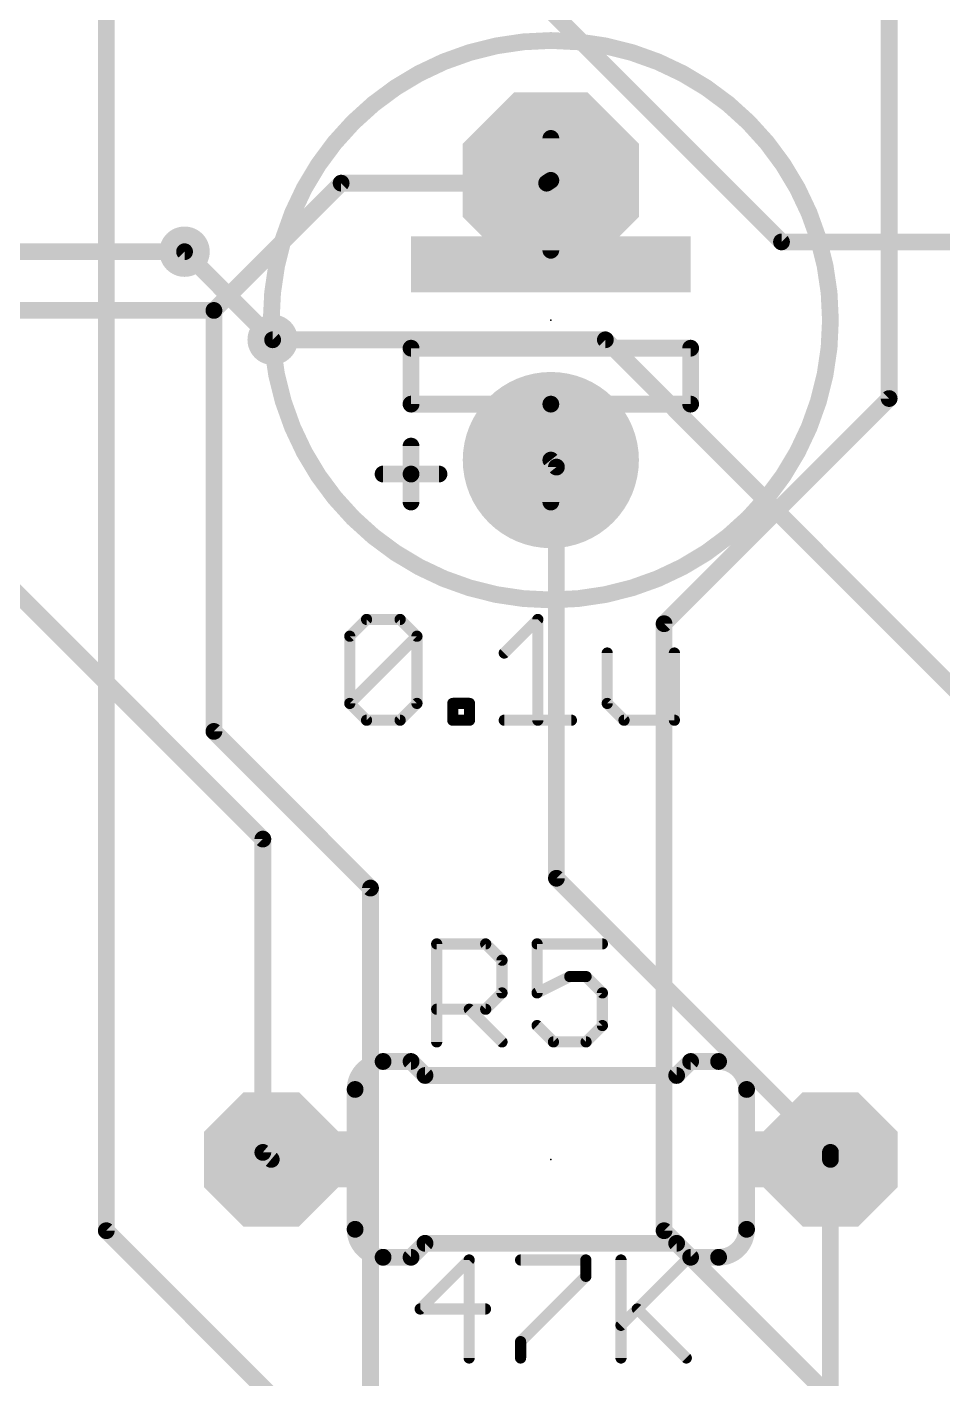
# Model space of a CAD drawing. Extents: x 0 to 101, y -4 to 80.
# Drawn here: x 28.26 to 36.58, y 25.95 to 38.22 of the extents above; entities that cross this region are included whole.
import ezdxf

# ---------------------------------------------------------------- set-up
doc = ezdxf.new("R2010")
doc.units = 0
for name, color, linetype in [('1', 14, 'CONTINUOUS'), ('16', 174, 'CONTINUOUS'), ('17', 94, 'CONTINUOUS'), ('18', 94, 'CONTINUOUS'), ('21', 251, 'CONTINUOUS'), ('23', 178, 'CONTINUOUS'), ('25', 251, 'CONTINUOUS'), ('51', 251, 'CONTINUOUS')]:
    doc.layers.add(name, color=color, linetype=linetype)

# ---------------------------------------------------------------- blocks, each defined once
blk = doc.blocks.new('RECT')
blk.add_solid([(-0.5, -0.5), (0.5, -0.5), (-0.5, 0.5), (0.5, 0.5)])
blk = doc.blocks.new('ROUNDP')
at = {"const_width": 0.5}
blk.add_lwpolyline([(0, -0.25, 1), (0, 0.25, 1), (0, -0.25)], format="xyb", dxfattribs=at)
blk = doc.blocks.new('OCTAGONP')
at = {"const_width": 0.5}
blk.add_lwpolyline([(-0.25, -0.1036), (-0.25, 0.1036), (-0.1036, 0.25), (0.1036, 0.25), (0.25, 0.1036), (0.25, -0.1036), (0.1036, -0.25), (-0.1036, -0.25), (-0.25, -0.1036), (-0.25, 0.1036)], dxfattribs=at)
blk = doc.blocks.new('ROUNDV')
at = {"const_width": 0.5}
blk.add_lwpolyline([(0, -0.25, 1), (0, 0.25, 1), (0, -0.25)], format="xyb", dxfattribs=at)

msp = doc.modelspace()

# ---------------------------------------------------------------- linework, layer by layer
at = {"layer": '1', "const_width": 0.1524}
for points in [[(29.4259, 41.9608), (35.1155, 36.2712)], [(31.115, 36.8046), (29.9593, 35.6489)], [(32.9819, 36.8046), (31.115, 36.8046)], [(32.9819, 36.8046), (33.02, 36.83)], [(35.1155, 36.2712), (37.5158, 36.2712)], [(27.6479, 36.1823), (29.6926, 36.1823)], [(25.5143, 35.7378), (30.4038, 30.8483)], [(29.9593, 35.6489), (27.6479, 35.6489)], [(29.9593, 31.8262), (29.9593, 35.6489)], [(30.4927, 35.3822), (33.5153, 35.3822)], [(33.5153, 35.3822), (38.5826, 30.3149)], [(33.0708, 34.2265), (33.02, 34.29)], [(33.0708, 30.4927), (33.0708, 34.2265)], [(31.3817, 30.4038), (29.9593, 31.8262)], [(30.4038, 30.8483), (30.4038, 28.0035)], [(35.56, 28.0035), (33.0708, 30.4927)], [(31.3817, 24.4475), (31.3817, 30.4038)], [(30.4038, 28.0035), (30.48, 27.94)], [(35.56, 28.0035), (35.56, 27.94)], [(35.56, 27.94), (35.56, 23.495)]]:
    msp.add_lwpolyline(points, dxfattribs=at)
at = {"layer": '1', "const_width": 0.0762}
for points in [[(31.115, 36.8427, 1), (31.115, 36.7665)], [(31.1419, 36.7777, 1), (31.0881, 36.8315)], [(32.9608, 36.8363, 1), (33.003, 36.7729)], [(32.9819, 36.7665, 1), (32.9819, 36.8427)], [(33.0411, 36.7983, 1), (32.9989, 36.8617)], [(35.1155, 36.3093, 1), (35.1155, 36.2331)], [(29.6926, 36.1442, 1), (29.6926, 36.2204)], [(35.0886, 36.2443, 1), (35.1424, 36.2981)], [(29.9974, 35.6489, 1), (29.9212, 35.6489)], [(29.9593, 35.6108, 1), (29.9593, 35.687)], [(29.9324, 35.6758, 1), (29.9862, 35.622)], [(30.4927, 35.4203, 1), (30.4927, 35.3441)], [(33.5422, 35.4091, 1), (33.4884, 35.3553)], [(33.5153, 35.3441, 1), (33.5153, 35.4203)], [(33.0498, 34.3138, 1), (32.9902, 34.2662)], [(33.1089, 34.2265, 1), (33.0327, 34.2265)], [(33.041, 34.2027, 1), (33.1006, 34.2503)], [(29.9212, 31.8262, 1), (29.9974, 31.8262)], [(29.9862, 31.8531, 1), (29.9324, 31.7993)], [(30.4419, 30.8483, 1), (30.3657, 30.8483)], [(30.3769, 30.8214, 1), (30.4307, 30.8752)], [(33.0977, 30.5196, 1), (33.0439, 30.4658)], [(31.4198, 30.4038, 1), (31.3436, 30.4038)], [(31.3548, 30.3769, 1), (31.4086, 30.4307)], [(33.0327, 30.4927, 1), (33.1089, 30.4927)], [(30.4282, 28.0328, 1), (30.3794, 27.9742)], [(30.3657, 28.0035, 1), (30.4419, 28.0035)], [(30.4556, 27.9107, 1), (30.5044, 27.9693)], [(35.5981, 28.0035, 1), (35.5219, 28.0035)], [(35.5981, 27.94, 1), (35.5219, 27.94)], [(35.5331, 27.9766, 1), (35.5869, 28.0304)], [(35.5219, 27.94, 1), (35.5981, 27.94)]]:
    msp.add_lwpolyline(points, format="xyb", dxfattribs=at)
at = {"layer": '16', "const_width": 0.1524}
for points in [[(28.9814, 55.2958), (28.9814, 27.2923)], [(36.0934, 55.118), (36.0934, 34.8488)], [(29.6926, 36.1823), (30.4927, 35.3822)], [(36.0934, 34.8488), (34.0487, 32.8041)], [(34.0487, 32.8041), (34.0487, 27.2923)], [(28.9814, 27.2923), (36.0934, 20.1803)], [(34.0487, 27.2923), (37.0713, 24.2697)]]:
    msp.add_lwpolyline(points, dxfattribs=at)
at = {"layer": '16', "const_width": 0.0762}
for points in [[(29.7195, 36.2092, 1), (29.6657, 36.1554)], [(30.4658, 35.3553, 1), (30.5196, 35.4091)], [(36.0553, 34.8488, 1), (36.1315, 34.8488)], [(36.1203, 34.8219, 1), (36.0665, 34.8757)], [(34.0868, 32.8041, 1), (34.0106, 32.8041)], [(34.0218, 32.831, 1), (34.0756, 32.7772)], [(28.9433, 27.2923, 1), (29.0195, 27.2923)], [(29.0083, 27.3192, 1), (28.9545, 27.2654)], [(34.0106, 27.2923, 1), (34.0868, 27.2923)], [(34.0756, 27.3192, 1), (34.0218, 27.2654)]]:
    msp.add_lwpolyline(points, format="xyb", dxfattribs=at)
at = {"layer": '21'}
for points, const_width in [([(33.02, 33.02, 1), (33.02, 38.1, 1), (33.02, 33.02)], 0.1524), ([(31.7881, 34.417, 1), (31.7119, 34.417)], 0.0762), ([(31.496, 34.2011, 1), (31.496, 34.1249)], 0.0762), ([(31.7881, 34.163, 1), (31.7119, 34.163)], 0.0762), ([(31.75, 34.2011, 1), (31.75, 34.1249)], 0.0762), ([(31.7119, 34.163, 1), (31.7881, 34.163)], 0.0762), ([(31.75, 34.1249, 1), (31.75, 34.2011)], 0.0762), ([(32.004, 34.1249, 1), (32.004, 34.2011)], 0.0762), ([(31.7119, 33.909, 1), (31.7881, 33.909)], 0.0762), ([(31.496, 28.829, 0.4142), (31.242, 28.575)], 0.1524), ([(31.496, 28.8671, 1), (31.496, 28.7909)], 0.0762), ([(31.496, 28.7909, 1), (31.496, 28.8671)], 0.0762), ([(31.7769, 28.8559, 1), (31.7231, 28.8021)], 0.0762), ([(31.75, 28.7909, 1), (31.75, 28.8671)], 0.0762), ([(34.29, 28.8671, 1), (34.29, 28.7909)], 0.0762), ([(34.3169, 28.8021, 1), (34.2631, 28.8559)], 0.0762), ([(34.798, 28.575, 0.4142), (34.544, 28.829)], 0.1524), ([(34.544, 28.8671, 1), (34.544, 28.7909)], 0.0762), ([(34.544, 28.7909, 1), (34.544, 28.8671)], 0.0762), ([(31.877, 28.7401, 1), (31.877, 28.6639)], 0.0762), ([(31.8501, 28.6751, 1), (31.9039, 28.7289)], 0.0762), ([(34.1361, 28.7289, 1), (34.1899, 28.6751)], 0.0762), ([(34.163, 28.6639, 1), (34.163, 28.7401)], 0.0762), ([(31.2039, 28.575, 1), (31.2801, 28.575)], 0.0762), ([(34.7599, 28.575, 1), (34.8361, 28.575)], 0.0762), ([(31.242, 27.305, 0.4142), (31.496, 27.051)], 0.1524), ([(31.2801, 27.305, 1), (31.2039, 27.305)], 0.0762), ([(34.544, 27.051, 0.4142), (34.798, 27.305)], 0.1524), ([(34.8361, 27.305, 1), (34.7599, 27.305)], 0.0762), ([(31.877, 27.2161, 1), (31.877, 27.1399)], 0.0762), ([(31.9039, 27.1511, 1), (31.8501, 27.2049)], 0.0762), ([(34.1899, 27.2049, 1), (34.1361, 27.1511)], 0.0762), ([(34.163, 27.1399, 1), (34.163, 27.2161)], 0.0762), ([(31.496, 27.0891, 1), (31.496, 27.0129)], 0.0762), ([(31.496, 27.0129, 1), (31.496, 27.0891)], 0.0762), ([(31.7231, 27.0779, 1), (31.7769, 27.0241)], 0.0762), ([(31.75, 27.0129, 1), (31.75, 27.0891)], 0.0762), ([(34.29, 27.0891, 1), (34.29, 27.0129)], 0.0762), ([(34.2631, 27.0241, 1), (34.3169, 27.0779)], 0.0762), ([(34.544, 27.0891, 1), (34.544, 27.0129)], 0.0762), ([(34.544, 27.0129, 1), (34.544, 27.0891)], 0.0762)]:
    msp.add_lwpolyline(points, format="xyb", dxfattribs=dict(at, const_width=const_width))
at = {"layer": '21', "const_width": 0.1524}
for points in [[(31.75, 34.163), (31.75, 34.417)], [(31.75, 34.163), (31.496, 34.163)], [(31.75, 33.909), (31.75, 34.163)], [(32.004, 34.163), (31.75, 34.163)], [(31.496, 28.829), (31.75, 28.829)], [(31.877, 28.702), (31.75, 28.829)], [(34.163, 28.702), (34.29, 28.829)], [(34.544, 28.829), (34.29, 28.829)], [(31.877, 28.702), (34.163, 28.702)], [(31.877, 27.178), (31.75, 27.051)], [(31.877, 27.178), (34.163, 27.178)], [(34.163, 27.178), (34.29, 27.051)], [(31.496, 27.051), (31.75, 27.051)], [(34.544, 27.051), (34.29, 27.051)]]:
    msp.add_lwpolyline(points, dxfattribs=at)
at = {"layer": '23'}
for p in [(33.02, 35.56), (33.02, 27.94)]:
    msp.add_point(p, dxfattribs=at)
at = {"layer": '25', "const_width": 0.1016}
for points in [[(31.1935, 32.6904), (31.346, 32.843)], [(31.346, 32.843), (31.6511, 32.843)], [(31.6511, 32.843), (31.8036, 32.6904)], [(32.5968, 32.5379), (32.9018, 32.843)], [(32.9018, 32.843), (32.9018, 31.9278)], [(31.1935, 32.0803), (31.1935, 32.6904)], [(31.1935, 32.0803), (31.8036, 32.6904)], [(31.8036, 32.6904), (31.8036, 32.0803)], [(33.5323, 32.5379), (33.5323, 32.0803)], [(34.1424, 31.9278), (34.1424, 32.5379)], [(31.346, 31.9278), (31.1935, 32.0803)], [(31.8036, 32.0803), (31.6511, 31.9278)], [(32.129, 31.9278), (32.129, 32.0803)], [(32.129, 32.0803), (32.2815, 32.0803)], [(32.2815, 32.0803), (32.2815, 31.9278)], [(33.5323, 32.0803), (33.6848, 31.9278)], [(31.6511, 31.9278), (31.346, 31.9278)], [(32.2815, 31.9278), (32.129, 31.9278)], [(32.5968, 31.9278), (33.2069, 31.9278)], [(33.6848, 31.9278), (34.1424, 31.9278)], [(31.9831, 29.0068), (31.9831, 29.8966)], [(31.9831, 29.8966), (32.428, 29.8966)], [(32.428, 29.8966), (32.5763, 29.7483)], [(33.4884, 29.8966), (32.8953, 29.8966)], [(32.8953, 29.8966), (32.8953, 29.4517)], [(32.5763, 29.7483), (32.5763, 29.4517)], [(32.8953, 29.4517), (33.1919, 29.6)], [(33.1919, 29.6), (33.3401, 29.6)], [(33.3401, 29.6), (33.4884, 29.4517)], [(32.5763, 29.4517), (32.428, 29.3034)], [(33.4884, 29.4517), (33.4884, 29.1551)], [(32.428, 29.3034), (31.9831, 29.3034)], [(32.2797, 29.3034), (32.5763, 29.0068)], [(33.0436, 29.0068), (32.8953, 29.1551)], [(33.4884, 29.1551), (33.3401, 29.0068)], [(33.3401, 29.0068), (33.0436, 29.0068)], [(32.2779, 27.0264), (31.833, 26.5815)], [(32.2779, 26.1366), (32.2779, 27.0264)], [(32.7451, 27.0264), (33.3383, 27.0264)], [(33.3383, 27.0264), (33.3383, 26.8781)], [(33.6573, 27.0264), (33.6573, 26.1366)], [(33.6573, 26.4332), (34.2504, 27.0264)], [(33.3383, 26.8781), (32.7451, 26.2849)], [(31.833, 26.5815), (32.4262, 26.5815)], [(33.8056, 26.5815), (34.2504, 26.1366)], [(32.7451, 26.2849), (32.7451, 26.1366)]]:
    msp.add_lwpolyline(points, dxfattribs=at)
at = {"layer": '25', "const_width": 0.0508}
for points in [[(31.346, 32.8684, 1), (31.346, 32.8176)], [(31.364, 32.825, 1), (31.3281, 32.8609)], [(31.669, 32.8609, 1), (31.6331, 32.825)], [(31.6511, 32.8176, 1), (31.6511, 32.8684)], [(32.9272, 32.843, 1), (32.8764, 32.843)], [(32.9198, 32.825, 1), (32.8839, 32.8609)], [(31.2189, 32.6904, 1), (31.1681, 32.6904)], [(31.1755, 32.7084, 1), (31.2114, 32.6725)], [(31.829, 32.6904, 1), (31.7782, 32.6904)], [(31.8216, 32.6725, 1), (31.7856, 32.7084)], [(31.7856, 32.6725, 1), (31.8216, 32.7084)], [(32.5788, 32.5559, 1), (32.6147, 32.52)], [(33.5577, 32.5379, 1), (33.5069, 32.5379)], [(34.1678, 32.5379, 1), (34.117, 32.5379)], [(31.2114, 32.0983, 1), (31.1755, 32.0624)], [(31.1755, 32.0983, 1), (31.2114, 32.0624)], [(31.1681, 32.0803, 1), (31.2189, 32.0803)], [(31.7782, 32.0803, 1), (31.829, 32.0803)], [(31.8216, 32.0624, 1), (31.7856, 32.0983)], [(32.1544, 32.0803, 1), (32.1036, 32.0803)], [(32.129, 32.1057, 1), (32.129, 32.0549)], [(32.3069, 32.0803, 1), (32.2561, 32.0803)], [(32.2815, 32.0549, 1), (32.2815, 32.1057)], [(33.5502, 32.0983, 1), (33.5143, 32.0624)], [(33.5069, 32.0803, 1), (33.5577, 32.0803)], [(31.346, 31.9532, 1), (31.346, 31.9024)], [(31.3281, 31.9098, 1), (31.364, 31.9458)], [(31.6331, 31.9458, 1), (31.669, 31.9098)], [(31.6511, 31.9024, 1), (31.6511, 31.9532)], [(32.129, 31.9532, 1), (32.129, 31.9024)], [(32.1036, 31.9278, 1), (32.1544, 31.9278)], [(32.2561, 31.9278, 1), (32.3069, 31.9278)], [(32.2815, 31.9024, 1), (32.2815, 31.9532)], [(32.5968, 31.9532, 1), (32.5968, 31.9024)], [(32.8764, 31.9278, 1), (32.9272, 31.9278)], [(33.2069, 31.9024, 1), (33.2069, 31.9532)], [(33.6848, 31.9532, 1), (33.6848, 31.9024)], [(33.6668, 31.9098, 1), (33.7028, 31.9458)], [(34.117, 31.9278, 1), (34.1678, 31.9278)], [(34.1424, 31.9024, 1), (34.1424, 31.9532)], [(32.0085, 29.8966, 1), (31.9577, 29.8966)], [(31.9831, 29.922, 1), (31.9831, 29.8712)], [(32.446, 29.9145, 1), (32.4101, 29.8786)], [(32.428, 29.8712, 1), (32.428, 29.922)], [(32.8953, 29.922, 1), (32.8953, 29.8712)], [(32.9207, 29.8966, 1), (32.8699, 29.8966)], [(33.4884, 29.8712, 1), (33.4884, 29.922)], [(32.6017, 29.7483, 1), (32.5509, 29.7483)], [(32.5583, 29.7303, 1), (32.5943, 29.7662)], [(33.1919, 29.6254, 1), (33.1919, 29.5746)], [(33.2032, 29.5773, 1), (33.1805, 29.6227)], [(33.3581, 29.6179, 1), (33.3222, 29.582)], [(33.3401, 29.5746, 1), (33.3401, 29.6254)], [(32.5509, 29.4517, 1), (32.6017, 29.4517)], [(32.5943, 29.4337, 1), (32.5583, 29.4696)], [(32.8839, 29.4744, 1), (32.9066, 29.429)], [(32.8699, 29.4517, 1), (32.9207, 29.4517)], [(33.5138, 29.4517, 1), (33.463, 29.4517)], [(33.4705, 29.4337, 1), (33.5064, 29.4696)], [(31.9831, 29.3288, 1), (31.9831, 29.278)], [(32.2977, 29.3213, 1), (32.2618, 29.2854)], [(32.4101, 29.3213, 1), (32.446, 29.2854)], [(32.428, 29.278, 1), (32.428, 29.3288)], [(32.9132, 29.1731, 1), (32.8773, 29.1371)], [(33.463, 29.1551, 1), (33.5138, 29.1551)], [(33.5064, 29.1371, 1), (33.4705, 29.1731)], [(31.9577, 29.0068, 1), (32.0085, 29.0068)], [(32.5583, 28.9888, 1), (32.5943, 29.0248)], [(33.0436, 29.0322, 1), (33.0436, 28.9814)], [(33.0256, 28.9888, 1), (33.0615, 29.0248)], [(33.3222, 29.0248, 1), (33.3581, 28.9888)], [(33.3401, 28.9814, 1), (33.3401, 29.0322)], [(32.3033, 27.0264, 1), (32.2525, 27.0264)], [(32.2958, 27.0084, 1), (32.2599, 27.0443)], [(32.7451, 27.0518, 1), (32.7451, 27.001)], [(33.3637, 27.0264, 1), (33.3129, 27.0264)], [(33.3383, 27.001, 1), (33.3383, 27.0518)], [(33.6827, 27.0264, 1), (33.6319, 27.0264)], [(34.2684, 27.0084, 1), (34.2325, 27.0443)], [(33.3129, 26.8781, 1), (33.3637, 26.8781)], [(33.3563, 26.8601, 1), (33.3203, 26.896)], [(31.833, 26.6069, 1), (31.833, 26.5561)], [(31.815, 26.5994, 1), (31.851, 26.5635)], [(32.4262, 26.5561, 1), (32.4262, 26.6069)], [(33.8235, 26.5994, 1), (33.7876, 26.5635)], [(33.6393, 26.4511, 1), (33.6752, 26.4152)], [(32.7705, 26.2849, 1), (32.7197, 26.2849)], [(32.7272, 26.3029, 1), (32.7631, 26.2669)], [(32.2525, 26.1366, 1), (32.3033, 26.1366)], [(32.7197, 26.1366, 1), (32.7705, 26.1366)], [(33.6319, 26.1366, 1), (33.6827, 26.1366)], [(34.2325, 26.1186, 1), (34.2684, 26.1546)]]:
    msp.add_lwpolyline(points, format="xyb", dxfattribs=at)
at = {"layer": '51'}
for points, const_width in [([(33.02, 36.195), (33.02, 37.211)], 0.1524), ([(34.29, 35.306), (31.75, 35.306)], 0.1524), ([(31.75, 35.306), (31.75, 34.798)], 0.1524), ([(34.29, 34.798), (34.29, 35.306)], 0.1524), ([(31.75, 34.798), (33.02, 34.798)], 0.1524), ([(33.02, 33.909), (33.02, 34.798)], 0.1524), ([(33.02, 34.798), (34.29, 34.798)], 0.1524), ([(31.242, 28.575), (31.242, 27.305)], 0.1524), ([(34.798, 28.575), (34.798, 27.305)], 0.1524), ([(30.48, 27.94), (30.988, 27.94)], 0.508), ([(35.56, 27.94), (35.052, 27.94)], 0.508)]:
    msp.add_lwpolyline(points, dxfattribs=dict(at, const_width=const_width))
for points, const_width in [([(33.0581, 37.211, 1), (32.9819, 37.211)], 0.0762), ([(32.9819, 36.195, 1), (33.0581, 36.195)], 0.0762), ([(31.75, 35.3441, 1), (31.75, 35.2679)], 0.0762), ([(31.7881, 35.306, 1), (31.7119, 35.306)], 0.0762), ([(34.3281, 35.306, 1), (34.2519, 35.306)], 0.0762), ([(34.29, 35.2679, 1), (34.29, 35.3441)], 0.0762), ([(31.75, 34.8361, 1), (31.75, 34.7599)], 0.0762), ([(33.0581, 34.798, 1), (32.9819, 34.798)], 0.0762), ([(33.02, 34.8361, 1), (33.02, 34.7599)], 0.0762), ([(33.02, 34.7599, 1), (33.02, 34.8361)], 0.0762), ([(34.29, 34.7599, 1), (34.29, 34.8361)], 0.0762), ([(31.7119, 34.798, 1), (31.7881, 34.798)], 0.0762), ([(34.2519, 34.798, 1), (34.3281, 34.798)], 0.0762), ([(32.9819, 33.909, 1), (33.0581, 33.909)], 0.0762), ([(31.2801, 28.575, 1), (31.2039, 28.575)], 0.0762), ([(34.8361, 28.575, 1), (34.7599, 28.575)], 0.0762), ([(30.48, 28.067, 1), (30.48, 27.813)], 0.254), ([(30.988, 27.813, 1), (30.988, 28.067)], 0.254), ([(35.052, 28.067, 1), (35.052, 27.813)], 0.254), ([(35.56, 27.813, 1), (35.56, 28.067)], 0.254), ([(31.2039, 27.305, 1), (31.2801, 27.305)], 0.0762), ([(34.7599, 27.305, 1), (34.8361, 27.305)], 0.0762)]:
    msp.add_lwpolyline(points, format="xyb", dxfattribs=dict(at, const_width=const_width))

# ---------------------------------------------------------------- block references
at = {"layer": '17'}
for name, p, xscale, yscale, rotation in [('OCTAGONP', (33.02, 36.83), 1.6002, 1.6002, 90), ('OCTAGONP', (33.02, 36.83), 1.6002, 1.6002, 90), ('ROUNDP', (33.02, 34.29), 1.6002, 1.6002, 90), ('ROUNDP', (33.02, 34.29), 1.6002, 1.6002, 90), ('OCTAGONP', (30.48, 27.94), 1.2192, 1.2192, 180), ('OCTAGONP', (30.48, 27.94), 1.2192, 1.2192, 180), ('OCTAGONP', (35.56, 27.94), 1.2192, 1.2192, 180), ('OCTAGONP', (35.56, 27.94), 1.2192, 1.2192, 180)]:
    msp.add_blockref(name, p, dxfattribs=dict(at, xscale=xscale, yscale=yscale, rotation=rotation))
at = {"layer": '18', "xscale": 0.4572, "yscale": 0.4572}
for p in [(29.6926, 36.1823), (29.6926, 36.1823), (30.4927, 35.3822), (30.4927, 35.3822)]:
    msp.add_blockref('ROUNDV', p, dxfattribs=at)
at = {"layer": '51'}
for p, xscale, yscale, rotation in [((33.02, 36.068), 0.508, 2.54, 90), ((31.115, 27.94), 0.254, 0.508, 180), ((34.925, 27.94), 0.254, 0.508, 180)]:
    msp.add_blockref('RECT', p, dxfattribs=dict(at, xscale=xscale, yscale=yscale, rotation=rotation))

doc.saveas('drawing.dxf')
